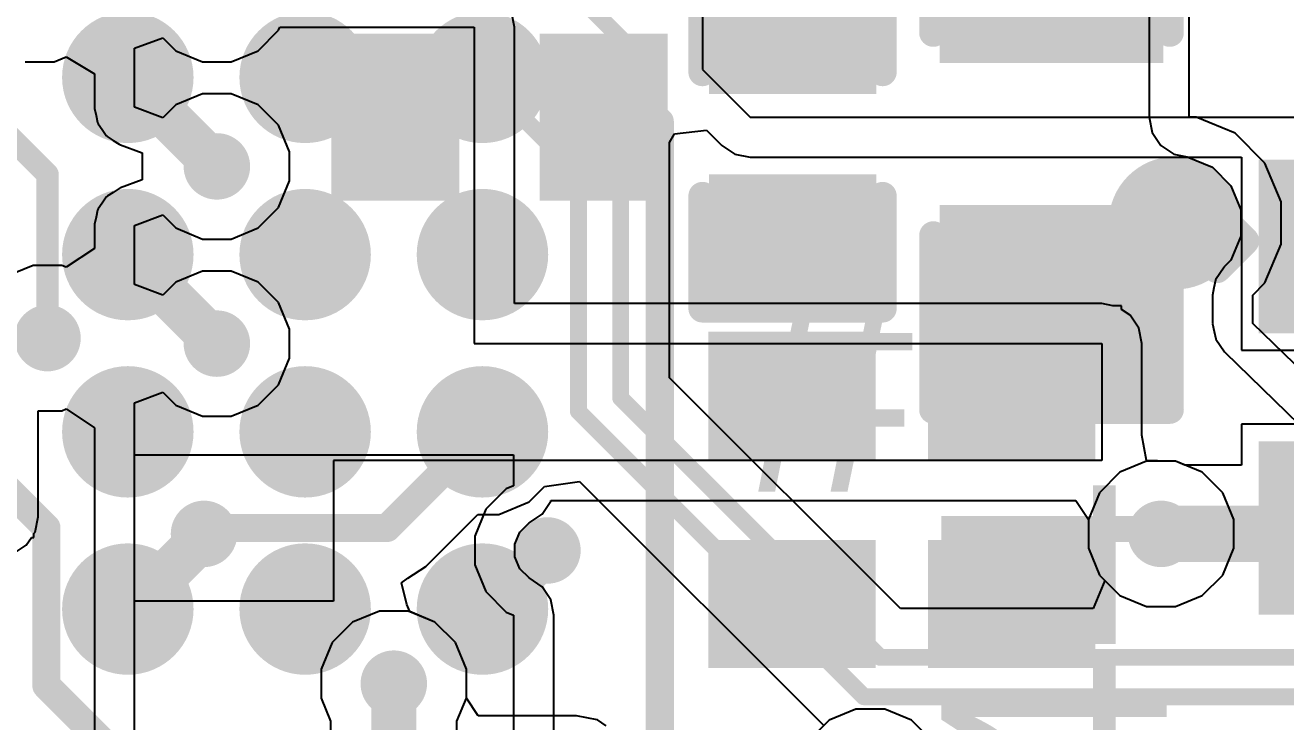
# Model space of a CAD drawing. Header units: millimetres. Extents: x -1.7 to 76.1, y -1.1 to 50.5.
# Drawn here: x 21.16 to 26.85, y 18.56 to 21.7 of the extents above; entities that cross this region are included whole.
import ezdxf

# ---------------------------------------------------------------- set-up
doc = ezdxf.new("R2010")
doc.units = ezdxf.units.MM
for name, color, linetype in [('BottomLayer', 5, 'Continuous'), ('BottomPaste', 16, 'Continuous'), ('BottomSolder', 6, 'Continuous'), ('TopLayer', 1, 'Continuous'), ('TopOverlay', 2, 'Continuous'), ('TopPaste', 8, 'Continuous'), ('TopSolder', 216, 'Continuous'), ('ViaHoleLayer', 16, 'Continuous')]:
    doc.layers.add(name, color=color, linetype=linetype)
doc.styles.add('Arial', font='', dxfattribs={"height": 0.2})
doc.styles.get('Arial').set_extended_font_data('Arial')

# ---------------------------------------------------------------- blocks, each defined once
blk = doc.blocks.new('C___0402_B_14')
at = {"layer": 'BottomLayer'}
for points in [[(-0.2413, 0.3175), (-0.2413, -0.3175), (-0.6985, -0.3175), (-0.6985, 0.3175)], [(0.6985, 0.3175), (0.6985, -0.3175), (0.2413, -0.3175), (0.2413, 0.3175)]]:
    blk.add_hatch(color=5, dxfattribs=at).paths.add_polyline_path(points)
at = {"layer": 'BottomPaste'}
for points in [[(-0.2413, 0.3175), (-0.2413, -0.3175), (-0.6985, -0.3175), (-0.6985, 0.3175)], [(0.6985, 0.3175), (0.6985, -0.3175), (0.2413, -0.3175), (0.2413, 0.3175)]]:
    blk.add_hatch(color=16, dxfattribs=at).paths.add_polyline_path(points)
at = {"layer": 'BottomSolder'}
for points in [[(-0.1813, 0.3775), (-0.1813, -0.3775), (-0.7585, -0.3775), (-0.7585, 0.3775)], [(0.7585, 0.3775), (0.7585, -0.3775), (0.1813, -0.3775), (0.1813, 0.3775)]]:
    blk.add_hatch(color=6, dxfattribs=at).paths.add_polyline_path(points)
blk = doc.blocks.new('C___0402_B_15')
at = {"layer": 'BottomLayer'}
for points in [[(-0.2413, 0.3175), (-0.2413, -0.3175), (-0.6985, -0.3175), (-0.6985, 0.3175)], [(0.6985, 0.3175), (0.6985, -0.3175), (0.2413, -0.3175), (0.2413, 0.3175)]]:
    blk.add_hatch(color=5, dxfattribs=at).paths.add_polyline_path(points)
at = {"layer": 'BottomPaste'}
for points in [[(-0.2413, 0.3175), (-0.2413, -0.3175), (-0.6985, -0.3175), (-0.6985, 0.3175)], [(0.6985, 0.3175), (0.6985, -0.3175), (0.2413, -0.3175), (0.2413, 0.3175)]]:
    blk.add_hatch(color=16, dxfattribs=at).paths.add_polyline_path(points)
at = {"layer": 'BottomSolder'}
for points in [[(-0.1813, 0.3775), (-0.1813, -0.3775), (-0.7585, -0.3775), (-0.7585, 0.3775)], [(0.7585, 0.3775), (0.7585, -0.3775), (0.1813, -0.3775), (0.1813, 0.3775)]]:
    blk.add_hatch(color=6, dxfattribs=at).paths.add_polyline_path(points)
blk = doc.blocks.new('C___0402_B_16')
at = {"layer": 'BottomLayer'}
for points in [[(-0.2413, 0.3175), (-0.2413, -0.3175), (-0.6985, -0.3175), (-0.6985, 0.3175)], [(0.6985, 0.3175), (0.6985, -0.3175), (0.2413, -0.3175), (0.2413, 0.3175)]]:
    blk.add_hatch(color=5, dxfattribs=at).paths.add_polyline_path(points)
at = {"layer": 'BottomPaste'}
for points in [[(-0.2413, 0.3175), (-0.2413, -0.3175), (-0.6985, -0.3175), (-0.6985, 0.3175)], [(0.6985, 0.3175), (0.6985, -0.3175), (0.2413, -0.3175), (0.2413, 0.3175)]]:
    blk.add_hatch(color=16, dxfattribs=at).paths.add_polyline_path(points)
at = {"layer": 'BottomSolder'}
for points in [[(-0.1813, 0.3775), (-0.1813, -0.3775), (-0.7585, -0.3775), (-0.7585, 0.3775)], [(0.7585, 0.3775), (0.7585, -0.3775), (0.1813, -0.3775), (0.1813, 0.3775)]]:
    blk.add_hatch(color=6, dxfattribs=at).paths.add_polyline_path(points)
blk = doc.blocks.new('C___0603_48')
at = {"layer": 'TopLayer'}
for points in [[(-0.381, 0.4445), (-0.381, -0.4445), (-1.143, -0.4445), (-1.143, 0.4445)], [(1.143, 0.4445), (1.143, -0.4445), (0.381, -0.4445), (0.381, 0.4445)]]:
    blk.add_hatch(color=1, dxfattribs=at).paths.add_polyline_path(points)
at = {"layer": 'TopPaste'}
for points in [[(-0.381, 0.4445), (-0.381, -0.4445), (-1.143, -0.4445), (-1.143, 0.4445)], [(1.143, 0.4445), (1.143, -0.4445), (0.381, -0.4445), (0.381, 0.4445)]]:
    blk.add_hatch(color=8, dxfattribs=at).paths.add_polyline_path(points)
at = {"layer": 'TopSolder'}
for points in [[(-0.321, 0.5045), (-0.321, -0.5045), (-1.203, -0.5045), (-1.203, 0.5045)], [(1.203, 0.5045), (1.203, -0.5045), (0.321, -0.5045), (0.321, 0.5045)]]:
    blk.add_hatch(color=216, dxfattribs=at).paths.add_polyline_path(points)
at = {"layer": 'TopOverlay', "const_width": 0.127}
for points in [[(-1.2446, 0.5334), (-1.2446, -0.5334)], [(-1.2446, 0.5334), (-0.4572, 0.5334)], [(0.4572, 0.5334), (1.2446, 0.5334)], [(1.2446, 0.5334), (1.2446, -0.5334)], [(-1.2446, -0.5334), (-0.4572, -0.5334)], [(0.4572, -0.5334), (1.2446, -0.5334)]]:
    blk.add_lwpolyline(points, dxfattribs=at)
at = {"layer": 'TopOverlay', "const_width": 0.0635}
for points in [[(-1.2764, 0.5334, 1), (-1.2128, 0.5334, 1)], [(-1.2764, 0.5334, 1), (-1.2128, 0.5334, 1)], [(-0.4889, 0.5334, 1), (-0.4254, 0.5334, 1)], [(0.4254, 0.5334, 1), (0.4889, 0.5334, 1)], [(1.2128, 0.5334, 1), (1.2764, 0.5334, 1)], [(1.2128, 0.5334, 1), (1.2764, 0.5334, 1)], [(-1.2764, -0.5334, 1), (-1.2128, -0.5334, 1)], [(-1.2764, -0.5334, 1), (-1.2128, -0.5334, 1)], [(-0.4889, -0.5334, 1), (-0.4254, -0.5334, 1)], [(0.4254, -0.5334, 1), (0.4889, -0.5334, 1)], [(1.2128, -0.5334, 1), (1.2764, -0.5334, 1)], [(1.2128, -0.5334, 1), (1.2764, -0.5334, 1)]]:
    blk.add_lwpolyline(points, format="xyb", close=True, dxfattribs=at)
blk = doc.blocks.new('C___0402_49')
at = {"layer": 'TopLayer'}
for points in [[(-0.6985, -0.3175), (-0.6985, 0.3175), (-0.2413, 0.3175), (-0.2413, -0.3175)], [(0.2413, -0.3175), (0.2413, 0.3175), (0.6985, 0.3175), (0.6985, -0.3175)]]:
    blk.add_hatch(color=1, dxfattribs=at).paths.add_polyline_path(points)
at = {"layer": 'TopPaste'}
for points in [[(-0.6985, -0.3175), (-0.6985, 0.3175), (-0.2413, 0.3175), (-0.2413, -0.3175)], [(0.2413, -0.3175), (0.2413, 0.3175), (0.6985, 0.3175), (0.6985, -0.3175)]]:
    blk.add_hatch(color=8, dxfattribs=at).paths.add_polyline_path(points)
at = {"layer": 'TopSolder'}
for points in [[(-0.7585, -0.3775), (-0.7585, 0.3775), (-0.1813, 0.3775), (-0.1813, -0.3775)], [(0.1813, -0.3775), (0.1813, 0.3775), (0.7585, 0.3775), (0.7585, -0.3775)]]:
    blk.add_hatch(color=216, dxfattribs=at).paths.add_polyline_path(points)
at = {"layer": 'TopOverlay', "const_width": 0.127}
for points in [[(-0.7874, 0.4064), (-0.7874, -0.4064)], [(-0.7874, 0.4064), (-0.2794, 0.4064)], [(0.2794, 0.4064), (0.7874, 0.4064)], [(0.7874, 0.4064), (0.7874, -0.4064)], [(-0.7874, -0.4064), (-0.2794, -0.4064)], [(0.2794, -0.4064), (0.7874, -0.4064)]]:
    blk.add_lwpolyline(points, dxfattribs=at)
at = {"layer": 'TopOverlay', "const_width": 0.0635}
for points in [[(-0.8191, 0.4064, 1), (-0.7556, 0.4064, 1)], [(-0.8191, 0.4064, 1), (-0.7556, 0.4064, 1)], [(-0.3111, 0.4064, 1), (-0.2477, 0.4064, 1)], [(0.2477, 0.4064, 1), (0.3111, 0.4064, 1)], [(0.7556, 0.4064, 1), (0.8191, 0.4064, 1)], [(0.7556, 0.4064, 1), (0.8191, 0.4064, 1)], [(-0.8191, -0.4064, 1), (-0.7556, -0.4064, 1)], [(-0.8191, -0.4064, 1), (-0.7556, -0.4064, 1)], [(-0.3111, -0.4064, 1), (-0.2477, -0.4064, 1)], [(0.2477, -0.4064, 1), (0.3111, -0.4064, 1)], [(0.7556, -0.4064, 1), (0.8191, -0.4064, 1)], [(0.7556, -0.4064, 1), (0.8191, -0.4064, 1)]]:
    blk.add_lwpolyline(points, format="xyb", close=True, dxfattribs=at)
blk = doc.blocks.new('196_LFBGA__12_12__217')
at = {"layer": 'TopLayer'}
h = blk.add_hatch(color=1, dxfattribs=at)
edge = h.paths.add_edge_path()
edge.add_arc((3.6, -2.8), 0.195, 0, 360)
h = blk.add_hatch(color=1, dxfattribs=at)
edge = h.paths.add_edge_path()
edge.add_arc((4.4, -2.8), 0.195, 0, 360)
h = blk.add_hatch(color=1, dxfattribs=at)
edge = h.paths.add_edge_path()
edge.add_arc((5.2, -2.8), 0.195, 0, 360)
h = blk.add_hatch(color=1, dxfattribs=at)
edge = h.paths.add_edge_path()
edge.add_arc((3.6, -3.6), 0.195, 0, 360)
h = blk.add_hatch(color=1, dxfattribs=at)
edge = h.paths.add_edge_path()
edge.add_arc((4.4, -3.6), 0.195, 0, 360)
h = blk.add_hatch(color=1, dxfattribs=at)
edge = h.paths.add_edge_path()
edge.add_arc((5.2, -3.6), 0.195, 0, 360)
h = blk.add_hatch(color=1, dxfattribs=at)
edge = h.paths.add_edge_path()
edge.add_arc((3.6, -4.4), 0.195, 0, 360)
h = blk.add_hatch(color=1, dxfattribs=at)
edge = h.paths.add_edge_path()
edge.add_arc((4.4, -4.4), 0.195, 0, 360)
h = blk.add_hatch(color=1, dxfattribs=at)
edge = h.paths.add_edge_path()
edge.add_arc((5.2, -4.4), 0.195, 0, 360)
h = blk.add_hatch(color=1, dxfattribs=at)
edge = h.paths.add_edge_path()
edge.add_arc((3.6, -5.2), 0.195, 0, 360)
h = blk.add_hatch(color=1, dxfattribs=at)
edge = h.paths.add_edge_path()
edge.add_arc((4.4, -5.2), 0.195, 0, 360)
h = blk.add_hatch(color=1, dxfattribs=at)
edge = h.paths.add_edge_path()
edge.add_arc((5.2, -5.2), 0.195, 0, 360)
at = {"layer": 'TopPaste'}
h = blk.add_hatch(color=8, dxfattribs=at)
edge = h.paths.add_edge_path()
edge.add_arc((3.6, -2.8), 0.195, 0, 360)
h = blk.add_hatch(color=8, dxfattribs=at)
edge = h.paths.add_edge_path()
edge.add_arc((4.4, -2.8), 0.195, 0, 360)
h = blk.add_hatch(color=8, dxfattribs=at)
edge = h.paths.add_edge_path()
edge.add_arc((5.2, -2.8), 0.195, 0, 360)
h = blk.add_hatch(color=8, dxfattribs=at)
edge = h.paths.add_edge_path()
edge.add_arc((3.6, -3.6), 0.195, 0, 360)
h = blk.add_hatch(color=8, dxfattribs=at)
edge = h.paths.add_edge_path()
edge.add_arc((4.4, -3.6), 0.195, 0, 360)
h = blk.add_hatch(color=8, dxfattribs=at)
edge = h.paths.add_edge_path()
edge.add_arc((5.2, -3.6), 0.195, 0, 360)
h = blk.add_hatch(color=8, dxfattribs=at)
edge = h.paths.add_edge_path()
edge.add_arc((3.6, -4.4), 0.195, 0, 360)
h = blk.add_hatch(color=8, dxfattribs=at)
edge = h.paths.add_edge_path()
edge.add_arc((4.4, -4.4), 0.195, 0, 360)
h = blk.add_hatch(color=8, dxfattribs=at)
edge = h.paths.add_edge_path()
edge.add_arc((5.2, -4.4), 0.195, 0, 360)
h = blk.add_hatch(color=8, dxfattribs=at)
edge = h.paths.add_edge_path()
edge.add_arc((3.6, -5.2), 0.195, 0, 360)
h = blk.add_hatch(color=8, dxfattribs=at)
edge = h.paths.add_edge_path()
edge.add_arc((4.4, -5.2), 0.195, 0, 360)
h = blk.add_hatch(color=8, dxfattribs=at)
edge = h.paths.add_edge_path()
edge.add_arc((5.2, -5.2), 0.195, 0, 360)
at = {"layer": 'TopSolder'}
h = blk.add_hatch(color=216, dxfattribs=at)
edge = h.paths.add_edge_path()
edge.add_arc((3.6, -2.8), 0.2966, 0, 360)
h = blk.add_hatch(color=216, dxfattribs=at)
edge = h.paths.add_edge_path()
edge.add_arc((4.4, -2.8), 0.2966, 0, 360)
h = blk.add_hatch(color=216, dxfattribs=at)
edge = h.paths.add_edge_path()
edge.add_arc((5.2, -2.8), 0.2966, 0, 360)
h = blk.add_hatch(color=216, dxfattribs=at)
edge = h.paths.add_edge_path()
edge.add_arc((3.6, -3.6), 0.2966, 0, 360)
h = blk.add_hatch(color=216, dxfattribs=at)
edge = h.paths.add_edge_path()
edge.add_arc((4.4, -3.6), 0.2966, 0, 360)
h = blk.add_hatch(color=216, dxfattribs=at)
edge = h.paths.add_edge_path()
edge.add_arc((5.2, -3.6), 0.2966, 0, 360)
h = blk.add_hatch(color=216, dxfattribs=at)
edge = h.paths.add_edge_path()
edge.add_arc((3.6, -4.4), 0.2966, 0, 360)
h = blk.add_hatch(color=216, dxfattribs=at)
edge = h.paths.add_edge_path()
edge.add_arc((4.4, -4.4), 0.2966, 0, 360)
h = blk.add_hatch(color=216, dxfattribs=at)
edge = h.paths.add_edge_path()
edge.add_arc((5.2, -4.4), 0.2966, 0, 360)
h = blk.add_hatch(color=216, dxfattribs=at)
edge = h.paths.add_edge_path()
edge.add_arc((3.6, -5.2), 0.2966, 0, 360)
h = blk.add_hatch(color=216, dxfattribs=at)
edge = h.paths.add_edge_path()
edge.add_arc((4.4, -5.2), 0.2966, 0, 360)
h = blk.add_hatch(color=216, dxfattribs=at)
edge = h.paths.add_edge_path()
edge.add_arc((5.2, -5.2), 0.2966, 0, 360)
at = {"layer": 'TopOverlay', "const_width": 0.127}
blk.add_lwpolyline([(6, -6), (6, -3)], dxfattribs=at)
at = {"layer": 'TopOverlay', "const_width": 0.0635}
blk.add_lwpolyline([(5.9683, -3, 1), (6.0318, -3, 1)], format="xyb", close=True, dxfattribs=at)
blk = doc.blocks.new('SOIC_8__208______218')
at = {"layer": 'TopLayer'}
for points in [[(-4.41, 2.195), (-2.8, 2.195), (-2.8, 1.615), (-4.41, 1.615)], [(-4.41, 0.925), (-2.8, 0.925), (-2.8, 0.345), (-4.41, 0.345)]]:
    blk.add_hatch(color=1, dxfattribs=at).paths.add_polyline_path(points)
at = {"layer": 'TopPaste'}
for points in [[(-4.41, 2.195), (-2.8, 2.195), (-2.8, 1.615), (-4.41, 1.615)], [(-4.41, 0.925), (-2.8, 0.925), (-2.8, 0.345), (-4.41, 0.345)]]:
    blk.add_hatch(color=8, dxfattribs=at).paths.add_polyline_path(points)
at = {"layer": 'TopSolder'}
for points in [[(-4.5116, 2.2966), (-2.6984, 2.2966), (-2.6984, 1.5134), (-4.5116, 1.5134)], [(-4.5116, 1.0266), (-2.6984, 1.0266), (-2.6984, 0.2434), (-4.5116, 0.2434)]]:
    blk.add_hatch(color=216, dxfattribs=at).paths.add_polyline_path(points)
at = {"layer": 'TopOverlay', "const_width": 0.127}
for points in [[(-4.699, 2.0574), (-4.572, 1.9304)], [(-4.699, 1.8034), (-4.699, 2.0574)], [(-4.699, 1.8034), (-4.572, 1.9304)]]:
    blk.add_lwpolyline(points, dxfattribs=at)
at = {"layer": 'TopOverlay', "const_width": 0.0635}
for points in [[(-4.7307, 2.0574, 1), (-4.6672, 2.0574, 1)], [(-4.7307, 2.0574, 1), (-4.6672, 2.0574, 1)], [(-4.6037, 1.9304, 1), (-4.5402, 1.9304, 1)], [(-4.6037, 1.9304, 1), (-4.5402, 1.9304, 1)], [(-4.7307, 1.8034, 1), (-4.6672, 1.8034, 1)], [(-4.7307, 1.8034, 1), (-4.6672, 1.8034, 1)]]:
    blk.add_lwpolyline(points, format="xyb", close=True, dxfattribs=at)

msp = doc.modelspace()

# ---------------------------------------------------------------- hatches: boundary and pattern name
at = {"layer": 'BottomLayer'}
h = msp.add_hatch(color=5, dxfattribs=at)
edge = h.paths.add_edge_path()
edge.add_arc((22.029, 21.063), 0.15, 0, 360)
h = msp.add_hatch(color=5, dxfattribs=at)
edge = h.paths.add_edge_path()
edge.add_arc((26.3524, 20.8074), 0.3, 0, 360)
h = msp.add_hatch(color=5, dxfattribs=at)
edge = h.paths.add_edge_path()
edge.add_arc((21.2648, 20.2879), 0.15, 0, 360)
h = msp.add_hatch(color=5, dxfattribs=at)
edge = h.paths.add_edge_path()
edge.add_arc((22.029, 20.263), 0.15, 0, 360)
h = msp.add_hatch(color=5, dxfattribs=at)
edge = h.paths.add_edge_path()
edge.add_arc((21.971, 19.4042), 0.15, 0, 360)
h = msp.add_hatch(color=5, dxfattribs=at)
edge = h.paths.add_edge_path()
edge.add_arc((26.289, 19.4042), 0.15, 0, 360)
h = msp.add_hatch(color=5, dxfattribs=at)
edge = h.paths.add_edge_path()
edge.add_arc((23.5204, 19.3294), 0.15, 0, 360)
h = msp.add_hatch(color=5, dxfattribs=at)
edge = h.paths.add_edge_path()
edge.add_arc((22.8272, 18.7282), 0.15, 0, 360)
at = {"layer": 'TopLayer'}
h = msp.add_hatch(color=1, dxfattribs=at)
edge = h.paths.add_edge_path()
edge.add_arc((22.029, 21.063), 0.15, 0, 360)
h = msp.add_hatch(color=1, dxfattribs=at)
edge = h.paths.add_edge_path()
edge.add_arc((26.3524, 20.8074), 0.3, 0, 360)
h = msp.add_hatch(color=1, dxfattribs=at)
edge = h.paths.add_edge_path()
edge.add_arc((21.2648, 20.2879), 0.15, 0, 360)
h = msp.add_hatch(color=1, dxfattribs=at)
edge = h.paths.add_edge_path()
edge.add_arc((22.029, 20.263), 0.15, 0, 360)
h = msp.add_hatch(color=1, dxfattribs=at)
edge = h.paths.add_edge_path()
edge.add_arc((21.971, 19.4042), 0.15, 0, 360)
h = msp.add_hatch(color=1, dxfattribs=at)
edge = h.paths.add_edge_path()
edge.add_arc((26.289, 19.4042), 0.15, 0, 360)
h = msp.add_hatch(color=1, dxfattribs=at)
edge = h.paths.add_edge_path()
edge.add_arc((23.5204, 19.3294), 0.15, 0, 360)
h = msp.add_hatch(color=1, dxfattribs=at)
edge = h.paths.add_edge_path()
edge.add_arc((22.8272, 18.7282), 0.15, 0, 360)
at = {"layer": 'ViaHoleLayer'}
h = msp.add_hatch(color=16, dxfattribs=at)
edge = h.paths.add_edge_path()
edge.add_arc((22.029, 21.063), 0.1, 0, 360)
h = msp.add_hatch(color=16, dxfattribs=at)
edge = h.paths.add_edge_path()
edge.add_arc((26.3524, 20.8074), 0.15, 0, 360)
h = msp.add_hatch(color=16, dxfattribs=at)
edge = h.paths.add_edge_path()
edge.add_arc((21.2648, 20.2879), 0.1, 0, 360)
h = msp.add_hatch(color=16, dxfattribs=at)
edge = h.paths.add_edge_path()
edge.add_arc((22.029, 20.263), 0.1, 0, 360)
h = msp.add_hatch(color=16, dxfattribs=at)
edge = h.paths.add_edge_path()
edge.add_arc((21.971, 19.4042), 0.1, 0, 360)
h = msp.add_hatch(color=16, dxfattribs=at)
edge = h.paths.add_edge_path()
edge.add_arc((26.289, 19.4042), 0.1, 0, 360)
h = msp.add_hatch(color=16, dxfattribs=at)
edge = h.paths.add_edge_path()
edge.add_arc((23.5204, 19.3294), 0.1, 0, 360)
h = msp.add_hatch(color=16, dxfattribs=at)
edge = h.paths.add_edge_path()
edge.add_arc((22.8272, 18.7282), 0.1, 0, 360)

# ---------------------------------------------------------------- linework, layer by layer
at = {"layer": 'BottomLayer'}
for p, q in [((26.2347, 21.8786), (26.2347, 21.2852)), ((26.416, 21.2852), (26.416, 21.8786)), ((23.3715, 21.6916), (23.3577, 21.761)), ((22.2147, 21.5851), (22.3069, 21.6773)), ((22.3069, 21.6773), (22.3128, 21.6916)), ((22.3128, 21.6916), (23.1902, 21.6916)), ((23.1902, 21.6916), (23.1902, 20.263)), ((23.3715, 20.4443), (23.3715, 21.6916)), ((21.6578, 21.5959), (21.7848, 21.6436)), ((21.7848, 21.6436), (21.8433, 21.5851)), ((21.2942, 21.5352), (21.3496, 21.5581)), ((21.3496, 21.5581), (21.4766, 21.481)), ((21.6578, 21.3301), (21.6578, 21.5959)), ((21.8433, 21.5851), (21.9638, 21.5352)), ((22.0942, 21.5352), (22.2147, 21.5851)), ((21.1638, 21.5352), (21.2942, 21.5352)), ((21.9638, 21.5352), (22.0942, 21.5352)), ((21.4766, 21.481), (21.4766, 21.3301)), ((21.9638, 21.3908), (21.8433, 21.3409)), ((22.0942, 21.3908), (21.9638, 21.3908)), ((22.2147, 21.3409), (22.0942, 21.3908)), ((21.4766, 21.3301), (21.4772, 21.3271)), ((21.4772, 21.3271), (21.4767, 21.3241)), ((21.7848, 21.2824), (21.6578, 21.3301)), ((21.8433, 21.3409), (21.7848, 21.2824)), ((22.3069, 21.2487), (22.2147, 21.3409)), ((21.4767, 21.3241), (21.484, 21.2925)), ((21.484, 21.2925), (21.4904, 21.2608)), ((26.2347, 21.2852), (26.2485, 21.2158)), ((26.4474, 21.2852), (26.416, 21.2852)), ((26.6231, 21.2125), (26.4474, 21.2852)), ((21.4904, 21.2608), (21.4921, 21.2582)), ((21.4921, 21.2582), (21.4928, 21.2552)), ((21.4928, 21.2552), (21.5117, 21.2289)), ((21.5117, 21.2289), (21.5297, 21.202)), ((22.3568, 21.1282), (22.3069, 21.2487)), ((26.2485, 21.2158), (26.2878, 21.157)), ((21.5297, 21.202), (21.5322, 21.2002)), ((21.5322, 21.2002), (21.534, 21.1978)), ((21.534, 21.1978), (21.5616, 21.1806)), ((21.5616, 21.1806), (21.5885, 21.1627)), ((21.5885, 21.1627), (21.5915, 21.1621)), ((21.5915, 21.1621), (21.5941, 21.1604)), ((21.5941, 21.1604), (21.6924, 21.1235)), ((26.2878, 21.157), (26.3466, 21.1177)), ((26.7575, 21.0781), (26.6231, 21.2125)), ((21.6924, 21.1235), (21.6924, 21.0025)), ((22.3568, 20.9978), (22.3568, 21.1282)), ((26.3466, 21.1177), (26.4071, 21.1057)), ((26.4071, 21.1057), (26.5204, 21.0588)), ((26.5204, 21.0588), (26.6038, 20.9754)), ((26.8302, 20.9024), (26.7575, 21.0781)), ((21.6924, 21.0025), (21.5941, 20.9656)), ((22.3069, 20.8773), (22.3568, 20.9978)), ((21.5615, 20.9453), (21.534, 20.9282)), ((21.5885, 20.9633), (21.5615, 20.9453)), ((21.5915, 20.9639), (21.5885, 20.9633)), ((21.5941, 20.9656), (21.5915, 20.9639)), ((26.6038, 20.9754), (26.6489, 20.8664)), ((21.5116, 20.8971), (21.4928, 20.8708)), ((21.5297, 20.924), (21.5116, 20.8971)), ((21.5322, 20.9258), (21.5297, 20.924)), ((21.534, 20.9282), (21.5322, 20.9258)), ((22.2147, 20.7851), (22.3069, 20.8773)), ((26.8302, 20.7124), (26.8302, 20.9024)), ((21.484, 20.8334), (21.4767, 20.8019)), ((21.4904, 20.8652), (21.484, 20.8334)), ((21.4921, 20.8678), (21.4904, 20.8652)), ((21.4928, 20.8708), (21.4921, 20.8678)), ((21.6578, 20.7959), (21.7848, 20.8436)), ((21.7848, 20.8436), (21.8433, 20.7851)), ((26.6489, 20.8664), (26.6489, 20.7484)), ((21.4772, 20.7989), (21.4766, 20.7959)), ((21.4766, 20.7959), (21.4766, 20.6925)), ((21.4767, 20.8019), (21.4772, 20.7989)), ((21.6578, 20.5301), (21.6578, 20.7959)), ((21.8433, 20.7851), (21.9638, 20.7352)), ((22.0942, 20.7352), (22.2147, 20.7851)), ((21.9638, 20.7352), (22.0942, 20.7352)), ((26.6489, 20.7484), (26.6038, 20.6394)), ((26.7575, 20.5367), (26.8302, 20.7124)), ((21.4766, 20.6925), (21.3496, 20.6076)), ((21.1996, 20.6157), (21.0791, 20.5658)), ((21.33, 20.6157), (21.1996, 20.6157)), ((21.3496, 20.6076), (21.33, 20.6157)), ((21.9638, 20.5908), (21.8433, 20.5409)), ((22.0942, 20.5908), (21.9638, 20.5908)), ((22.2147, 20.5409), (22.0942, 20.5908)), ((26.573, 20.6087), (26.5539, 20.5797)), ((26.5735, 20.609), (26.573, 20.6087)), ((26.5739, 20.6095), (26.5735, 20.609)), ((26.6038, 20.6394), (26.5739, 20.6095)), ((21.8433, 20.5409), (21.7848, 20.4824)), ((22.3069, 20.4487), (22.2147, 20.5409)), ((26.5341, 20.5496), (26.5276, 20.5155)), ((26.5345, 20.5501), (26.5341, 20.5496)), ((26.5346, 20.5507), (26.5345, 20.5501)), ((26.5539, 20.5797), (26.5346, 20.5507)), ((26.7021, 20.4813), (26.7575, 20.5367)), ((21.7848, 20.4824), (21.6578, 20.5301)), ((26.5276, 20.5155), (26.5208, 20.4813)), ((26.5208, 20.4813), (26.5209, 20.4808)), ((26.5209, 20.4808), (26.5208, 20.4802)), ((26.5208, 20.4802), (26.5216, 20.3532)), ((26.7029, 20.3543), (26.7021, 20.4813)), ((22.3568, 20.3282), (22.3069, 20.4487)), ((26.0214, 20.4443), (23.3715, 20.4443)), ((26.0716, 20.4343), (26.0214, 20.4443)), ((26.1103, 20.4343), (26.0716, 20.4343)), ((26.1103, 20.4174), (26.1103, 20.4343)), ((26.1496, 20.3912), (26.1103, 20.4174)), ((26.1889, 20.3324), (26.1496, 20.3912)), ((22.3568, 20.1978), (22.3568, 20.3282)), ((26.2027, 20.263), (26.1889, 20.3324)), ((26.5216, 20.3532), (26.5217, 20.3526)), ((26.5217, 20.3526), (26.5216, 20.352)), ((26.5216, 20.352), (26.5289, 20.3179)), ((26.5289, 20.3179), (26.5359, 20.2839)), ((27.0382, 20.0277), (26.7029, 20.3543)), ((23.1902, 20.263), (26.0214, 20.263)), ((26.0214, 20.263), (26.0214, 19.7358)), ((26.2027, 19.8493), (26.2027, 20.263)), ((26.5359, 20.2839), (26.5362, 20.2834)), ((26.5362, 20.2834), (26.5363, 20.2828)), ((26.5363, 20.2828), (26.556, 20.2541)), ((26.556, 20.2541), (26.5755, 20.2253)), ((22.3069, 20.0773), (22.3568, 20.1978)), ((26.5755, 20.2253), (26.576, 20.225)), ((26.576, 20.225), (26.5764, 20.2245)), ((26.5764, 20.2245), (26.9117, 19.8978)), ((22.2147, 19.9851), (22.3069, 20.0773)), ((21.6578, 19.9959), (21.7848, 20.0436)), ((21.7848, 20.0436), (21.8433, 19.9851)), ((21.33, 19.9601), (21.3496, 19.9682)), ((21.3496, 19.9682), (21.4766, 19.8834)), ((21.6578, 19.1008), (21.6578, 19.9959)), ((21.8433, 19.9851), (21.9638, 19.9352)), ((22.0942, 19.9352), (22.2147, 19.9851)), ((21.2223, 19.4818), (21.2223, 19.9601)), ((21.2223, 19.9601), (21.33, 19.9601)), ((21.9638, 19.9352), (22.0942, 19.9352)), ((21.4766, 19.8834), (21.4766, 19.1008)), ((26.2232, 19.7352), (26.2027, 19.8493)), ((21.6578, 17.5823), (21.6578, 19.7612)), ((21.6578, 19.7612), (23.368, 19.7612)), ((26.0214, 19.7358), (22.5552, 19.7358)), ((22.5552, 19.7358), (22.5552, 19.1008)), ((23.368, 19.7612), (23.368, 19.6211)), ((26.3231, 19.732), (26.2232, 19.7352)), ((26.3542, 19.732), (26.3231, 19.732)), ((26.4747, 19.6821), (26.3542, 19.732)), ((26.5669, 19.5899), (26.4747, 19.6821)), ((23.368, 19.6211), (23.3347, 19.6073)), ((23.3347, 19.6073), (23.2425, 19.5151)), ((26.6168, 19.4694), (26.5669, 19.5899)), ((23.2425, 19.5151), (23.1926, 19.3946)), ((23.4962, 19.4929), (23.5355, 19.5517)), ((23.5355, 19.5517), (23.536, 19.5545)), ((23.536, 19.5545), (25.9043, 19.5545)), ((25.9043, 19.5545), (25.9612, 19.4694)), ((21.2085, 19.4124), (21.2223, 19.4818)), ((23.3962, 19.4124), (23.4374, 19.4536)), ((23.4374, 19.4536), (23.4962, 19.4929)), ((25.9612, 19.4694), (25.9612, 19.339)), ((26.6168, 19.339), (26.6168, 19.4694)), ((21.2037, 19.4053), (21.2085, 19.4124)), ((21.2037, 19.3877), (21.2037, 19.4053)), ((23.1926, 19.3946), (23.1926, 19.2642)), ((23.3739, 19.3585), (23.3962, 19.4124)), ((21.1104, 19.3143), (21.1692, 19.3536)), ((21.1692, 19.3536), (21.192, 19.3877)), ((21.192, 19.3877), (21.2037, 19.3877)), ((23.3739, 19.3003), (23.3739, 19.3585)), ((25.9612, 19.339), (26.0111, 19.2185)), ((26.5669, 19.2185), (26.6168, 19.339)), ((23.3962, 19.2464), (23.3739, 19.3003)), ((23.1926, 19.2642), (23.2425, 19.1437)), ((23.4374, 19.2052), (23.3962, 19.2464)), ((23.4962, 19.1659), (23.4374, 19.2052)), ((26.0111, 19.2185), (26.1033, 19.1263)), ((26.4747, 19.1263), (26.5669, 19.2185)), ((23.2425, 19.1437), (23.3347, 19.0515)), ((23.5355, 19.1071), (23.4962, 19.1659)), ((26.1033, 19.1263), (26.2238, 19.0764)), ((26.3542, 19.0764), (26.4747, 19.1263)), ((21.4766, 19.1008), (21.4766, 17.5823)), ((22.5552, 19.1008), (21.6578, 19.1008)), ((22.762, 19.056), (22.6415, 19.0061)), ((22.8924, 19.056), (22.762, 19.056)), ((23.0129, 19.0061), (22.8924, 19.056)), ((23.5493, 19.0377), (23.5355, 19.1071)), ((26.2238, 19.0764), (26.3542, 19.0764)), ((22.6415, 19.0061), (22.5493, 18.9139)), ((23.1051, 18.9139), (23.0129, 19.0061)), ((23.3347, 19.0515), (23.368, 19.0377)), ((23.368, 19.0377), (23.368, 16.2306)), ((23.5493, 16.2306), (23.5493, 19.0377)), ((22.5493, 18.9139), (22.4994, 18.7934)), ((23.155, 18.7934), (23.1051, 18.9139)), ((22.4994, 18.7934), (22.4994, 18.663)), ((23.155, 18.663), (23.155, 18.7934)), ((22.4994, 18.663), (22.5423, 18.5593)), ((23.1121, 18.5593), (23.155, 18.663)), ((24.9117, 18.6134), (24.7913, 18.5635)), ((25.0422, 18.6134), (24.9117, 18.6134)), ((25.1626, 18.5635), (25.0422, 18.6134)), ((22.5423, 18.5593), (22.5423, 17.9668)), ((23.1121, 17.8488), (23.1121, 18.5593)), ((24.7913, 18.5635), (24.6991, 18.4713)), ((25.2548, 18.4713), (25.1626, 18.5635))]:
    msp.add_line(p, q, dxfattribs=at)
at = {"layer": 'BottomLayer', "const_width": 0.2032}
msp.add_lwpolyline([(22.8272, 17.8488), (22.8272, 18.7282)], dxfattribs=at)
at = {"layer": 'BottomLayer', "const_width": 0.1016}
msp.add_lwpolyline([(22.7764, 18.7282, 1), (22.878, 18.7282, 1)], format="xyb", close=True, dxfattribs=at)
at = {"layer": 'TopLayer'}
for p, q in [((24.2198, 22.2132), (24.2198, 21.5002)), ((24.2198, 21.5002), (24.4348, 21.2852)), ((24.4348, 21.2852), (29.5402, 21.2852)), ((24.094, 21.2098), (24.2375, 21.2262)), ((24.2375, 21.2262), (24.3066, 21.157)), ((24.0707, 21.1704), (24.094, 21.2098)), ((24.0707, 20.1089), (24.0707, 21.1704)), ((24.3066, 21.157), (24.3654, 21.1177)), ((24.3654, 21.1177), (24.4348, 21.1039)), ((24.4348, 21.1039), (26.6524, 21.1039)), ((26.6524, 21.1039), (26.6524, 20.2332)), ((26.6524, 20.2332), (28.618, 20.2332)), ((25.1127, 19.0669), (24.0707, 20.1089)), ((28.618, 19.8988), (26.6524, 19.8988)), ((26.6524, 19.8988), (26.6524, 19.715)), ((26.1033, 19.6821), (26.0111, 19.5899)), ((26.2238, 19.732), (26.1033, 19.6821)), ((26.3542, 19.732), (26.2238, 19.732)), ((26.3953, 19.715), (26.3542, 19.732)), ((26.6524, 19.715), (26.3953, 19.715)), ((23.5078, 19.6182), (23.6649, 19.6407)), ((23.6649, 19.6407), (24.7667, 18.5389)), ((23.4384, 19.5488), (23.5078, 19.6182)), ((26.0111, 19.5899), (25.9612, 19.4694)), ((23.3014, 19.492), (23.4384, 19.5488)), ((22.971, 19.257), (23.2059, 19.492)), ((23.2059, 19.492), (23.3014, 19.492)), ((25.9612, 19.4694), (25.9612, 19.339)), ((25.9612, 19.339), (26.0111, 19.2185)), ((22.8912, 19.2037), (22.971, 19.257)), ((22.862, 19.183), (22.8912, 19.2037)), ((22.8854, 19.0851), (22.862, 19.183)), ((26.0357, 19.1939), (25.9831, 19.0669)), ((26.0111, 19.2185), (26.0357, 19.1939)), ((22.8988, 19.0533), (22.8854, 19.0851)), ((23.0129, 19.0061), (22.8988, 19.0533)), ((25.9831, 19.0669), (25.1127, 19.0669)), ((23.1051, 18.9139), (23.0129, 19.0061)), ((23.155, 18.7934), (23.1051, 18.9139)), ((23.155, 18.663), (23.155, 18.7934)), ((23.2085, 18.5829), (23.155, 18.663)), ((23.6513, 18.5829), (23.2085, 18.5829)), ((23.698, 18.5736), (23.6513, 18.5829)), ((23.7451, 18.5643), (23.698, 18.5736)), ((23.7453, 18.5642), (23.7451, 18.5643)), ((23.7455, 18.5642), (23.7453, 18.5642)), ((23.7851, 18.5377), (23.7455, 18.5642))]:
    msp.add_line(p, q, dxfattribs=at)
for points, const_width in [([(23.229, 22.263), (23.8506, 21.6414)], 0.0762), ([(23.8506, 20.0178), (23.8506, 21.6414)], 0.0762), ([(21.629, 21.463), (22.029, 21.063)], 0.2032), ([(20.829, 21.463), (21.2648, 21.0272)], 0.1016), ([(23.2272, 21.4648), (23.6601, 21.0319)], 0.0762), ([(21.2648, 20.2879), (21.2648, 21.0272)], 0.1016), ([(23.6601, 19.9568), (23.6601, 21.0319)], 0.0762), ([(21.629, 20.663), (22.029, 20.263)], 0.2032), ([(23.8506, 20.0178), (25.0216, 18.8468)], 0.0762), ([(23.6601, 19.9568), (24.9479, 18.669)], 0.0762), ([(20.829, 19.863), (21.2598, 19.4322)], 0.127), ([(22.797, 19.431), (23.229, 19.863)], 0.127), ([(26.289, 19.4042), (27.6352, 19.4042)], 0.254), ([(21.2598, 18.7198), (21.2598, 19.4322)], 0.127), ([(21.6405, 19.063), (21.971, 19.3935)], 0.2032), ([(21.971, 19.3935), (21.971, 19.4042)], 0.2032), ([(21.971, 19.431), (22.797, 19.431)], 0.127), ([(21.971, 19.4042), (21.971, 19.431)], 0.127), ([(23.254, 19.063), (23.5204, 19.3294)], 0.2032), ([(23.2405, 19.063), (23.254, 19.063)], 0.2032), ([(25.0216, 18.8468), (36.6204, 18.8468)], 0.0762), ([(21.2598, 18.7198), (21.6427, 18.3369)], 0.127), ([(24.9479, 18.669), (36.5468, 18.669)], 0.0762)]:
    msp.add_lwpolyline(points, dxfattribs=dict(at, const_width=const_width))
for points, const_width in [([(23.8316, 21.6414, 1), (23.8697, 21.6414, 1)], 0.0381), ([(23.8316, 21.6414, 1), (23.8697, 21.6414, 1)], 0.0381), ([(21.5782, 21.463, 1), (21.6798, 21.463, 1)], 0.1016), ([(23.2082, 21.4648, 1), (23.2463, 21.4648, 1)], 0.0381), ([(21.9782, 21.063, 1), (22.0798, 21.063, 1)], 0.1016), ([(21.2394, 21.0272, 1), (21.2902, 21.0272, 1)], 0.0508), ([(21.2394, 21.0272, 1), (21.2902, 21.0272, 1)], 0.0508), ([(23.6411, 21.0319, 1), (23.6792, 21.0319, 1)], 0.0381), ([(23.6411, 21.0319, 1), (23.6792, 21.0319, 1)], 0.0381), ([(21.5782, 20.663, 1), (21.6798, 20.663, 1)], 0.1016), ([(21.9782, 20.263, 1), (22.0798, 20.263, 1)], 0.1016), ([(21.2394, 20.2879, 1), (21.2902, 20.2879, 1)], 0.0508), ([(23.8316, 20.0178, 1), (23.8697, 20.0178, 1)], 0.0381), ([(23.8316, 20.0178, 1), (23.8697, 20.0178, 1)], 0.0381), ([(23.6411, 19.9568, 1), (23.6792, 19.9568, 1)], 0.0381), ([(23.6411, 19.9568, 1), (23.6792, 19.9568, 1)], 0.0381), ([(23.1973, 19.863, 1), (23.2608, 19.863, 1)], 0.0635), ([(26.2255, 19.4042, 1), (26.3525, 19.4042, 1)], 0.127), ([(21.228, 19.4322, 1), (21.2916, 19.4322, 1)], 0.0635), ([(21.228, 19.4322, 1), (21.2916, 19.4322, 1)], 0.0635), ([(21.9202, 19.4042, 1), (22.0218, 19.4042, 1)], 0.1016), ([(21.9202, 19.3935, 1), (22.0218, 19.3935, 1)], 0.1016), ([(21.9202, 19.3935, 1), (22.0218, 19.3935, 1)], 0.1016), ([(21.9393, 19.431, 1), (22.0027, 19.431, 1)], 0.0635), ([(21.9393, 19.431, 1), (22.0027, 19.431, 1)], 0.0635), ([(21.9393, 19.4042, 1), (22.0027, 19.4042, 1)], 0.0635), ([(22.7653, 19.431, 1), (22.8288, 19.431, 1)], 0.0635), ([(22.7653, 19.431, 1), (22.8288, 19.431, 1)], 0.0635), ([(23.4696, 19.3294, 1), (23.5712, 19.3294, 1)], 0.1016), ([(21.5897, 19.063, 1), (21.6913, 19.063, 1)], 0.1016), ([(23.1897, 19.063, 1), (23.2913, 19.063, 1)], 0.1016), ([(23.2032, 19.063, 1), (23.3048, 19.063, 1)], 0.1016), ([(23.2032, 19.063, 1), (23.3048, 19.063, 1)], 0.1016), ([(25.0025, 18.8468, 1), (25.0406, 18.8468, 1)], 0.0381), ([(25.0025, 18.8468, 1), (25.0406, 18.8468, 1)], 0.0381), ([(21.228, 18.7198, 1), (21.2916, 18.7198, 1)], 0.0635), ([(21.228, 18.7198, 1), (21.2916, 18.7198, 1)], 0.0635), ([(24.9289, 18.669, 1), (24.967, 18.669, 1)], 0.0381), ([(24.9289, 18.669, 1), (24.967, 18.669, 1)], 0.0381)]:
    msp.add_lwpolyline(points, format="xyb", close=True, dxfattribs=dict(at, const_width=const_width))

# ---------------------------------------------------------------- block references
for name, p in [('196_LFBGA__12_12__217', (18.0272, 24.2648)), ('SOIC_8__208______218', (31.2402, 18.796))]:
    msp.add_blockref(name, p)
for name, p, rotation in [('C___0603_48', (25.7946, 21.209), 90), ('C___0402_49', (24.6262, 21.209), 90), ('C___0402_B_16', (23.3045, 21.2852), 180), ('C___0402_B_14', (24.6244, 19.558), 90), ('C___0402_B_15', (25.615, 19.558), 90)]:
    msp.add_blockref(name, p, dxfattribs=dict(rotation=rotation))

# ---------------------------------------------------------------- texts
at = {"layer": 'TopOverlay', "style": 'Arial'}
for s, rotation, p in [('#', 360, (24.384, 19.5943)), ('C44', 90, (26.3142, 17.0608))]:
    msp.add_text(s, height=1.016, rotation=rotation, dxfattribs=at).set_placement(p)

doc.saveas('drawing.dxf')
